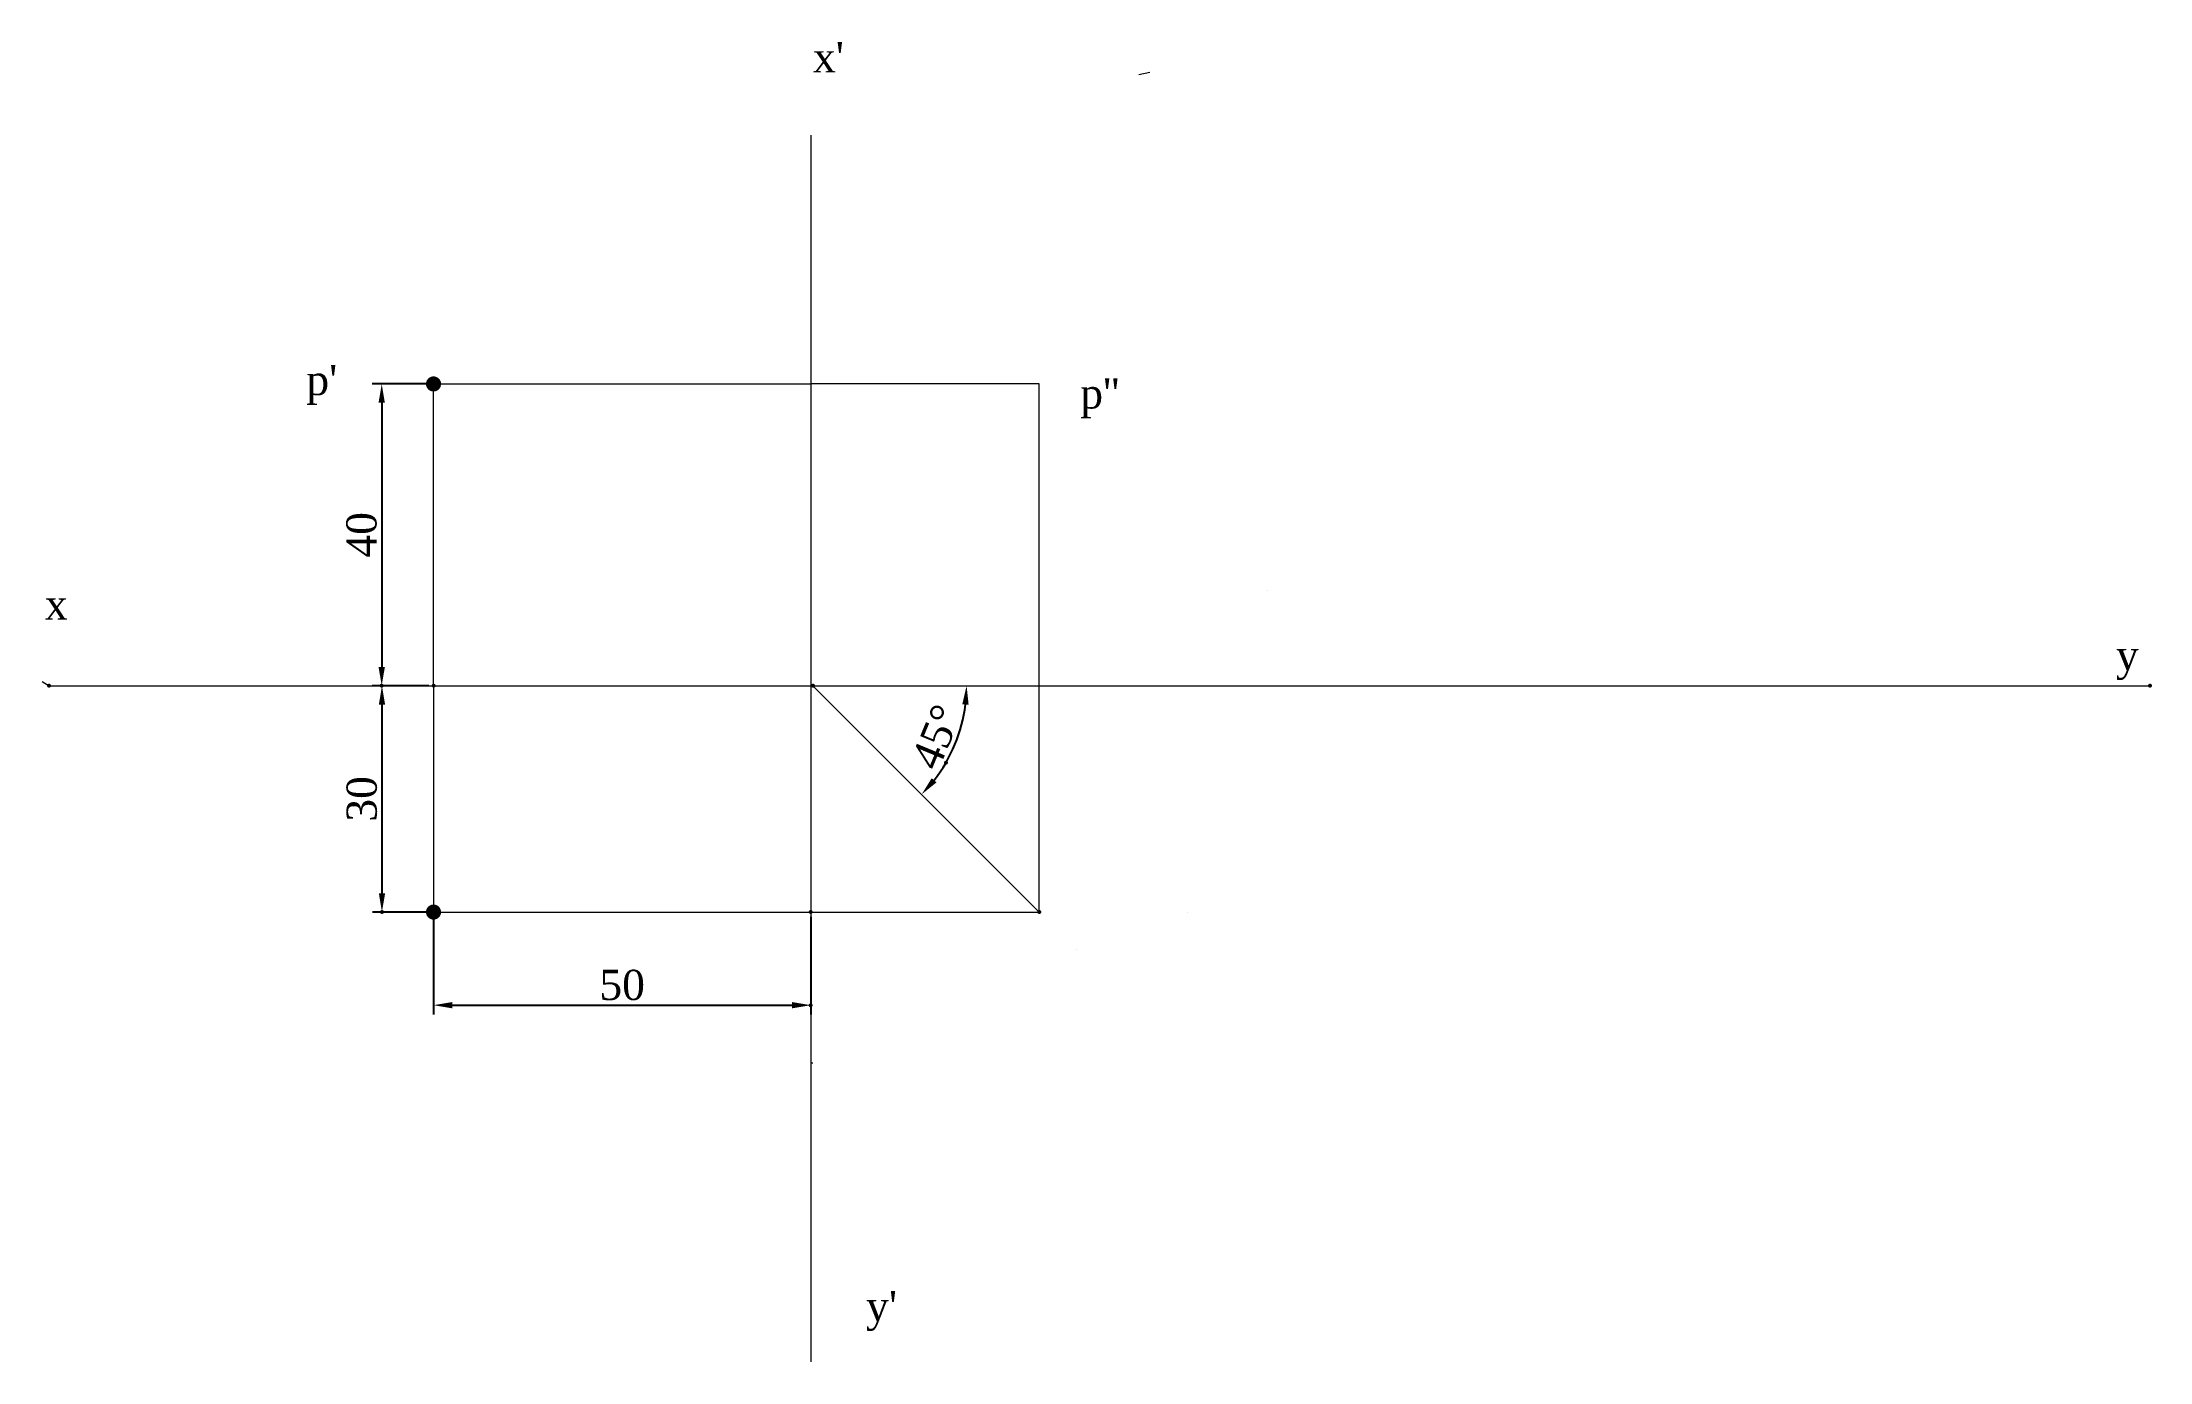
# Paper-space layout 'layout 4' of a CAD drawing. Header units: millimetres. Extents: x 0 to 279, y -2 to 173.
import ezdxf

# ---------------------------------------------------------------- set-up
doc = ezdxf.new("R2010")
doc.units = ezdxf.units.MM
doc.layers.add('visible line', color=7, linetype='Continuous', lineweight=50, plot=False)
doc.layers.add('x y line', color=10, linetype='Continuous', lineweight=15)
doc.layers.add('y line', color=5, linetype='Continuous', lineweight=5)
doc.styles.get("Standard").update_dxf_attribs({"font": 'times.ttf', "height": 4})
doc.dimstyles.new('ISO-25', dxfattribs={"dimtxt": 4, "dimasz": 2.5, "dimexe": 1.25, "dimexo": 0.625, "dimtad": 1, "dimtoh": 1, "dimtxsty": 'Standard', "dimcen": 2.5, "dimadec": 0, "dimazin": 0, "dimtfac": 1, "dimtmove": 0, "dimatfit": 3, "dimfxl": 1, "dimarcsym": 0})

# ---------------------------------------------------------------- blocks, each defined once
blk = doc.blocks.new('*D18')
at = {"layer": 'visible line', "color": 0, "transparency": 16777216}
for p in [(0.57, 88.02), (101.82, 88.02), (279.04, 88.02), (119.46, 77.84), (131.82, 58.02)]:
    blk.add_point(p, dxfattribs=at)
at = {"layer": 'y line', "color": 0, "lineweight": -2, "transparency": 16777216}
blk.add_arc((101.82, 88.02), 20.37, 322.0369, 352.9631, dxfattribs=at)
at = {"layer": 'y line', "color": 0, "transparency": 16777216}
for points in [[(121.62, 85.55), (122.46, 85.5), (122.19, 88.02)], [(118.2, 75.21), (117.57, 75.77), (116.23, 73.62)]]:
    blk.add_solid(points, dxfattribs=at)
at = {"layer": 'y line', "color": 0, "transparency": 16777216, "insert": (118.19, 81.24), "char_height": 4, "attachment_point": 5, "rotation": 67.5}
blk.add_mtext('45°', dxfattribs=at)
blk = doc.blocks.new('*D19')
at = {"layer": 'visible line', "color": 0, "transparency": 16777216}
for p in [(51.53, 58.02), (101.53, 58.02), (101.53, 45.68)]:
    blk.add_point(p, dxfattribs=at)
at = {"layer": 'y line', "color": 0, "lineweight": -2, "transparency": 16777216}
for p, q in [((51.53, 57.4), (51.53, 44.43)), ((101.53, 57.4), (101.53, 44.43)), ((54.03, 45.68), (99.03, 45.68))]:
    blk.add_line(p, q, dxfattribs=at)
at = {"layer": 'y line', "color": 0, "transparency": 16777216}
for points in [[(54.03, 46.1), (54.03, 45.26), (51.53, 45.68)], [(99.03, 46.1), (99.03, 45.26), (101.53, 45.68)]]:
    blk.add_solid(points, dxfattribs=at)
at = {"layer": 'y line', "color": 0, "transparency": 16777216, "insert": (76.53, 48.34), "char_height": 4, "attachment_point": 5}
blk.add_mtext('50', dxfattribs=at)
blk = doc.blocks.new('*D20')
at = {"layer": 'visible line', "color": 0, "transparency": 16777216}
for p in [(51.53, 128.02), (44.66, 88.02), (51.53, 88.02)]:
    blk.add_point(p, dxfattribs=at)
at = {"layer": 'y line', "color": 0, "lineweight": -2, "transparency": 16777216}
for p, q in [((50.9, 128.02), (43.41, 128.02)), ((44.66, 125.52), (44.66, 90.52)), ((50.9, 88.02), (43.41, 88.02))]:
    blk.add_line(p, q, dxfattribs=at)
at = {"layer": 'y line', "color": 0, "transparency": 16777216}
for points in [[(44.24, 125.52), (45.08, 125.52), (44.66, 128.02)], [(44.24, 90.52), (45.08, 90.52), (44.66, 88.02)]]:
    blk.add_solid(points, dxfattribs=at)
at = {"layer": 'y line', "color": 0, "transparency": 16777216, "insert": (42, 108.02), "char_height": 4, "attachment_point": 5, "rotation": 90}
blk.add_mtext('40', dxfattribs=at)
blk = doc.blocks.new('*D21')
at = {"layer": 'visible line', "color": 0, "transparency": 16777216}
for p in [(51.53, 88.02), (44.69, 58.02), (51.53, 58.02)]:
    blk.add_point(p, dxfattribs=at)
at = {"layer": 'y line', "color": 0, "lineweight": -2, "transparency": 16777216}
for p, q in [((50.9, 88.02), (43.44, 88.02)), ((44.69, 85.52), (44.69, 60.52)), ((50.9, 58.02), (43.44, 58.02))]:
    blk.add_line(p, q, dxfattribs=at)
at = {"layer": 'y line', "color": 0, "transparency": 16777216}
for points in [[(44.28, 85.52), (45.11, 85.52), (44.69, 88.02)], [(44.28, 60.52), (45.11, 60.52), (44.69, 58.02)]]:
    blk.add_solid(points, dxfattribs=at)
at = {"layer": 'y line', "color": 0, "transparency": 16777216, "insert": (42.03, 73.02), "char_height": 4, "attachment_point": 5, "rotation": 90}
blk.add_mtext('30', dxfattribs=at)

psp = doc.layouts.new('layout 4')

# ---------------------------------------------------------------- linework, layer by layer
at = {"layer": 'x y line'}
for p, q in [((145.005, 169.052), (146.474, 169.346)), ((146.474, 169.346), (146.474, 169.346)), ((101.528, 160.989), (101.528, -1.591)), ((-0.353, 88.571), (0.566, 88.02)), ((0.566, 88.02), (0.566, 88.02)), ((0.566, 88.02), (279.041, 88.02)), ((279.041, 88.02), (279.041, 88.02))]:
    psp.add_line(p, q, dxfattribs=at)
at = {"layer": 'y line'}
for p, q in [((101.595, 138.02), (101.595, 138.02)), ((51.528, 88.02), (51.528, 128.02)), ((51.528, 128.02), (51.528, 128.02)), ((51.528, 128.02), (101.528, 128.02)), ((131.825, 128.02), (101.528, 128.02)), ((101.528, 128.02), (101.528, 128.02)), ((101.528, 128.02), (101.528, 128.02)), ((131.825, 88.02), (131.825, 128.02)), ((162.042, 100.675), (162.042, 100.675)), ((51.528, 88.02), (51.528, 88.02)), ((51.528, 88.02), (51.528, 88.02)), ((51.528, 88.02), (51.528, 88.02)), ((51.528, 88.02), (51.528, 88.02)), ((51.528, 88.02), (51.528, 88.02)), ((51.528, 88.02), (51.528, 88.02)), ((51.528, 88.02), (51.528, 58.02)), ((55.119, 88.02), (55.119, 88.02)), ((101.825, 88.02), (101.825, 88.02)), ((101.825, 88.02), (101.825, 88.02)), ((101.825, 88.02), (131.825, 58.02)), ((123.856, 88.02), (123.856, 88.02)), ((131.825, 58.02), (131.825, 88.02)), ((146.474, 88.02), (146.474, 88.02)), ((146.474, 88.02), (146.474, 88.02)), ((151.825, 88.02), (151.825, 88.02)), ((151.825, 88.02), (151.825, 88.02)), ((51.528, 58.02), (51.528, 58.02)), ((51.528, 58.02), (101.528, 58.02)), ((101.528, 58.02), (101.528, 58.02)), ((101.528, 58.02), (131.825, 58.02)), ((131.825, 58.02), (131.825, 58.02)), ((131.825, 58.02), (131.825, 58.02)), ((151.528, 58.02), (151.528, 58.02)), ((136.777, 53.068), (136.777, 53.068)), ((136.777, 53.068), (136.777, 53.068)), ((101.595, 38.02), (101.825, 38.02))]:
    psp.add_line(p, q, dxfattribs=at)
at = {"layer": 'y line', "const_width": 1}
for points in [[(51.028, 128.02, 1), (52.028, 128.02, 1)], [(51.028, 58.02, 1), (52.028, 58.02, 1)]]:
    psp.add_lwpolyline(points, format="xyb", close=True, dxfattribs=at)

# ---------------------------------------------------------------- texts
at = {"layer": 'y line', "char_height": 4, "attachment_point": 1}
for s, width, insert in [("x'", 8.22203, (101.825, 173.322)), ("p'", 6.32538, (34.666, 130.551)), ("p''", 12.45309, (137.256, 128.774)), ('x', 13.54316, (0.006, 100.79)), ('y', 10.57561, (274.556, 94.08)), ("y'", 3.81897, (108.872, 7.794))]:
    psp.add_mtext_dynamic_manual_height_columns(s, width=width, gutter_width=20, heights=[0], dxfattribs=dict(at, insert=insert))

# ---------------------------------------------------------------- dimensions: what is measured, and where the dimension line sits
at = {"layer": 'y line'}
for base, p1, p2, picture, middle in [((44.659, 88.02), (51.528, 128.02), (51.528, 88.02), '*D20', (41.999, 108.02)), ((44.693, 58.02), (51.528, 88.02), (51.528, 58.02), '*D21', (42.033, 73.02))]:
    dim = psp.add_linear_dim(base=base, p1=p1, p2=p2, angle=90, dimstyle='ISO-25', dxfattribs=at)
    dim.commit()
    dim.dimension.update_dxf_attribs({"geometry": picture, "text_midpoint": middle})
dim = psp.add_angular_dim_2l(base=(119.464, 77.836), line1=((101.825, 88.02), (131.825, 58.02)), line2=((0.566, 88.02), (279.041, 88.02)), dimstyle='ISO-25', dxfattribs=at)
dim.commit()
dim.dimension.update_dxf_attribs({"geometry": '*D18', "text_midpoint": (118.185, 81.244)})
dim = psp.add_linear_dim(base=(101.528, 45.68), p1=(51.528, 58.02), p2=(101.528, 58.02), dimstyle='ISO-25', dxfattribs=at)
dim.commit()
dim.dimension.update_dxf_attribs({"geometry": '*D19', "text_midpoint": (76.528, 48.339)})

doc.saveas('drawing.dxf')
